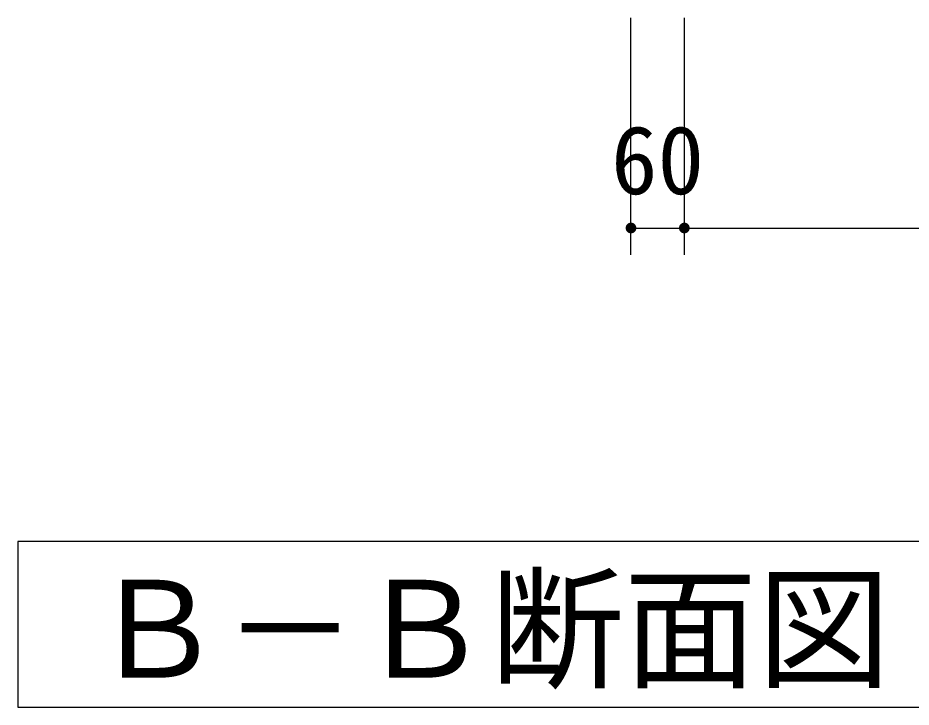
# Model space of a CAD drawing. Units: millimetres, scale not verified. Extents: x -8910 to 8910, y -6308 to 6308.
# Drawn here: x 224 to 1229, y -4754 to -3979 of the extents above; entities that cross this region are included whole.
import ezdxf
from ezdxf.enums import TextEntityAlignment as Align

# ---------------------------------------------------------------- set-up
doc = ezdxf.new("R2010")
doc.units = ezdxf.units.MM
doc.header["$LTSCALE"] = 30
doc.layers.add('0-4_機器', color=2, linetype='Continuous', lineweight=25)
doc.layers.add('0-5_製作', color=5, linetype='Continuous', lineweight=25)
doc.styles.add('ＭＳ ゴシック', font='')
doc.styles.get('ＭＳ ゴシック').set_extended_font_data('MS Gothic')

msp = doc.modelspace()

# ---------------------------------------------------------------- linework, layer by layer
at = {"layer": '0-4_機器', "color": 3}
msp.add_lwpolyline([(2253.79, -4754.23), (2253.79, -4567.92), (224.46, -4567.92), (224.46, -4754.23)], close=True, dxfattribs=at)
at = {"layer": '0-5_製作', "color": 2}
for p, q in [((914.03, -4245.22), (914.03, -3978.8)), ((974.03, -4245.22), (974.03, -3978.8)), ((914.03, -4215.22), (974.03, -4215.22)), ((974.03, -4215.22), (1994.03, -4215.22))]:
    msp.add_line(p, q, dxfattribs=at)
at = {"layer": '0-5_製作'}
for points in [[(908.03, -4215.22), (914.03, -4209.22), (914.03, -4215.22)], [(908.05, -4214.84), (914.03, -4209.22), (908.03, -4215.22)], [(908.14, -4214.09), (914.03, -4209.22), (908.05, -4214.84)], [(908.33, -4213.36), (914.03, -4209.22), (908.14, -4214.09)], [(908.6, -4212.66), (914.03, -4209.22), (908.33, -4213.36)], [(908.97, -4212), (914.03, -4209.22), (908.6, -4212.66)], [(909.41, -4211.39), (914.03, -4209.22), (908.97, -4212)], [(909.93, -4210.84), (914.03, -4209.22), (909.41, -4211.39)], [(910.51, -4210.36), (914.03, -4209.22), (909.93, -4210.84)], [(911.14, -4209.96), (914.03, -4209.22), (910.51, -4210.36)], [(911.82, -4209.64), (914.03, -4209.22), (911.14, -4209.96)], [(911.82, -4209.64), (913.28, -4209.27), (914.03, -4209.22)], [(912.54, -4209.41), (913.28, -4209.27), (911.82, -4209.64)], [(914.03, -4209.22), (919.85, -4213.73), (914.03, -4215.22)], [(914.03, -4209.22), (919.61, -4213.01), (919.85, -4213.73)], [(914.03, -4209.22), (919.29, -4212.33), (919.61, -4213.01)], [(914.03, -4209.22), (918.89, -4211.69), (919.29, -4212.33)], [(914.03, -4209.22), (918.41, -4211.11), (918.89, -4211.69)], [(914.03, -4209.22), (917.86, -4210.6), (918.41, -4211.11)], [(914.03, -4209.22), (917.25, -4210.15), (917.86, -4210.6)], [(914.03, -4209.22), (916.59, -4209.79), (917.25, -4210.15)], [(914.03, -4209.22), (915.89, -4209.51), (916.59, -4209.79)], [(914.03, -4209.22), (915.16, -4209.32), (915.89, -4209.51)], [(914.03, -4209.22), (914.41, -4209.23), (915.16, -4209.32)], [(968.03, -4215.22), (974.03, -4209.22), (974.03, -4215.22)], [(968.05, -4214.84), (974.03, -4209.22), (968.03, -4215.22)], [(968.14, -4214.09), (974.03, -4209.22), (968.05, -4214.84)], [(968.33, -4213.36), (974.03, -4209.22), (968.14, -4214.09)], [(968.6, -4212.66), (974.03, -4209.22), (968.33, -4213.36)], [(968.97, -4212), (974.03, -4209.22), (968.6, -4212.66)], [(969.41, -4211.39), (974.03, -4209.22), (968.97, -4212)], [(969.93, -4210.84), (974.03, -4209.22), (969.41, -4211.39)], [(970.51, -4210.36), (974.03, -4209.22), (969.93, -4210.84)], [(971.14, -4209.96), (974.03, -4209.22), (970.51, -4210.36)], [(971.82, -4209.64), (974.03, -4209.22), (971.14, -4209.96)], [(971.82, -4209.64), (973.28, -4209.27), (974.03, -4209.22)], [(972.54, -4209.41), (973.28, -4209.27), (971.82, -4209.64)], [(974.03, -4209.22), (979.85, -4213.73), (974.03, -4215.22)], [(974.03, -4209.22), (979.61, -4213.01), (979.85, -4213.73)], [(974.03, -4209.22), (979.29, -4212.33), (979.61, -4213.01)], [(974.03, -4209.22), (978.89, -4211.69), (979.29, -4212.33)], [(974.03, -4209.22), (978.41, -4211.11), (978.89, -4211.69)], [(974.03, -4209.22), (977.86, -4210.6), (978.41, -4211.11)], [(974.03, -4209.22), (977.25, -4210.15), (977.86, -4210.6)], [(974.03, -4209.22), (976.59, -4209.79), (977.25, -4210.15)], [(974.03, -4209.22), (975.89, -4209.51), (976.59, -4209.79)], [(974.03, -4209.22), (975.16, -4209.32), (975.89, -4209.51)], [(974.03, -4209.22), (974.41, -4209.23), (975.16, -4209.32)], [(908.08, -4215.97), (908.03, -4215.22), (914.03, -4215.22)], [(908.08, -4215.97), (914.03, -4215.22), (908.22, -4216.71)], [(908.22, -4216.71), (914.03, -4215.22), (908.45, -4217.43)], [(908.45, -4217.43), (914.03, -4215.22), (908.78, -4218.11)], [(908.78, -4218.11), (914.03, -4215.22), (909.18, -4218.75)], [(909.18, -4218.75), (914.03, -4215.22), (909.66, -4219.33)], [(909.66, -4219.33), (914.03, -4215.22), (910.21, -4219.84)], [(910.21, -4219.84), (914.03, -4215.22), (910.82, -4220.28)], [(910.82, -4220.28), (914.03, -4215.22), (911.48, -4220.65)], [(911.48, -4220.65), (914.03, -4215.22), (912.18, -4220.92)], [(912.18, -4220.92), (914.03, -4215.22), (912.91, -4221.11)], [(912.91, -4221.11), (914.03, -4215.22), (913.66, -4221.21)], [(913.66, -4221.21), (914.03, -4215.22), (914.03, -4221.22)], [(914.03, -4215.22), (919.85, -4213.73), (919.99, -4214.47)], [(914.03, -4215.22), (919.99, -4214.47), (920.03, -4215.22)], [(914.03, -4215.22), (916.92, -4220.48), (914.03, -4221.22)], [(914.03, -4215.22), (917.56, -4220.07), (916.92, -4220.48)], [(914.03, -4215.22), (918.14, -4219.59), (917.56, -4220.07)], [(914.03, -4215.22), (918.66, -4219.04), (918.14, -4219.59)], [(914.03, -4215.22), (919.1, -4218.43), (918.66, -4219.04)], [(914.03, -4215.22), (919.46, -4217.77), (919.1, -4218.43)], [(914.03, -4215.22), (919.74, -4217.07), (919.46, -4217.77)], [(914.03, -4215.22), (919.93, -4216.34), (919.74, -4217.07)], [(914.03, -4215.22), (920.02, -4215.6), (919.93, -4216.34)], [(914.03, -4215.22), (920.03, -4215.22), (920.02, -4215.6)], [(968.08, -4215.97), (968.03, -4215.22), (974.03, -4215.22)], [(968.08, -4215.97), (974.03, -4215.22), (968.22, -4216.71)], [(968.22, -4216.71), (974.03, -4215.22), (968.45, -4217.43)], [(968.45, -4217.43), (974.03, -4215.22), (968.78, -4218.11)], [(968.78, -4218.11), (974.03, -4215.22), (969.18, -4218.75)], [(969.18, -4218.75), (974.03, -4215.22), (969.66, -4219.33)], [(969.66, -4219.33), (974.03, -4215.22), (970.21, -4219.84)], [(970.21, -4219.84), (974.03, -4215.22), (970.82, -4220.28)], [(970.82, -4220.28), (974.03, -4215.22), (971.48, -4220.65)], [(971.48, -4220.65), (974.03, -4215.22), (972.18, -4220.92)], [(972.18, -4220.92), (974.03, -4215.22), (972.91, -4221.11)], [(972.91, -4221.11), (974.03, -4215.22), (973.66, -4221.21)], [(973.66, -4221.21), (974.03, -4215.22), (974.03, -4221.22)], [(974.03, -4215.22), (979.85, -4213.73), (979.99, -4214.47)], [(974.03, -4215.22), (979.99, -4214.47), (980.03, -4215.22)], [(974.03, -4215.22), (976.92, -4220.48), (974.03, -4221.22)], [(974.03, -4215.22), (977.56, -4220.07), (976.92, -4220.48)], [(974.03, -4215.22), (978.14, -4219.59), (977.56, -4220.07)], [(974.03, -4215.22), (978.66, -4219.04), (978.14, -4219.59)], [(974.03, -4215.22), (979.1, -4218.43), (978.66, -4219.04)], [(974.03, -4215.22), (979.46, -4217.77), (979.1, -4218.43)], [(974.03, -4215.22), (979.74, -4217.07), (979.46, -4217.77)], [(974.03, -4215.22), (979.93, -4216.34), (979.74, -4217.07)], [(974.03, -4215.22), (980.02, -4215.6), (979.93, -4216.34)], [(974.03, -4215.22), (980.03, -4215.22), (980.02, -4215.6)], [(914.03, -4221.22), (916.92, -4220.48), (916.24, -4220.8)], [(914.03, -4221.22), (916.24, -4220.8), (914.79, -4221.17)], [(914.79, -4221.17), (916.24, -4220.8), (915.53, -4221.03)], [(974.03, -4221.22), (976.92, -4220.48), (976.24, -4220.8)], [(974.03, -4221.22), (976.24, -4220.8), (974.79, -4221.17)], [(974.79, -4221.17), (976.24, -4220.8), (975.53, -4221.03)]]:
    msp.add_solid(points, dxfattribs=at)

# ---------------------------------------------------------------- texts
at = {"layer": '0-4_機器', "color": 4, "style": 'ＭＳ ゴシック'}
msp.add_text('Ｂ－Ｂ断面図', height=110, dxfattribs=at).set_placement((305.71, -4754.2), align=Align.BOTTOM_LEFT)
at = {"layer": '0-5_製作', "color": 4, "style": 'ＭＳ ゴシック'}
msp.add_text('60', height=76.98, dxfattribs=at).set_placement((891.53, -4200.22), align=Align.BOTTOM_LEFT)

doc.saveas('drawing.dxf')
